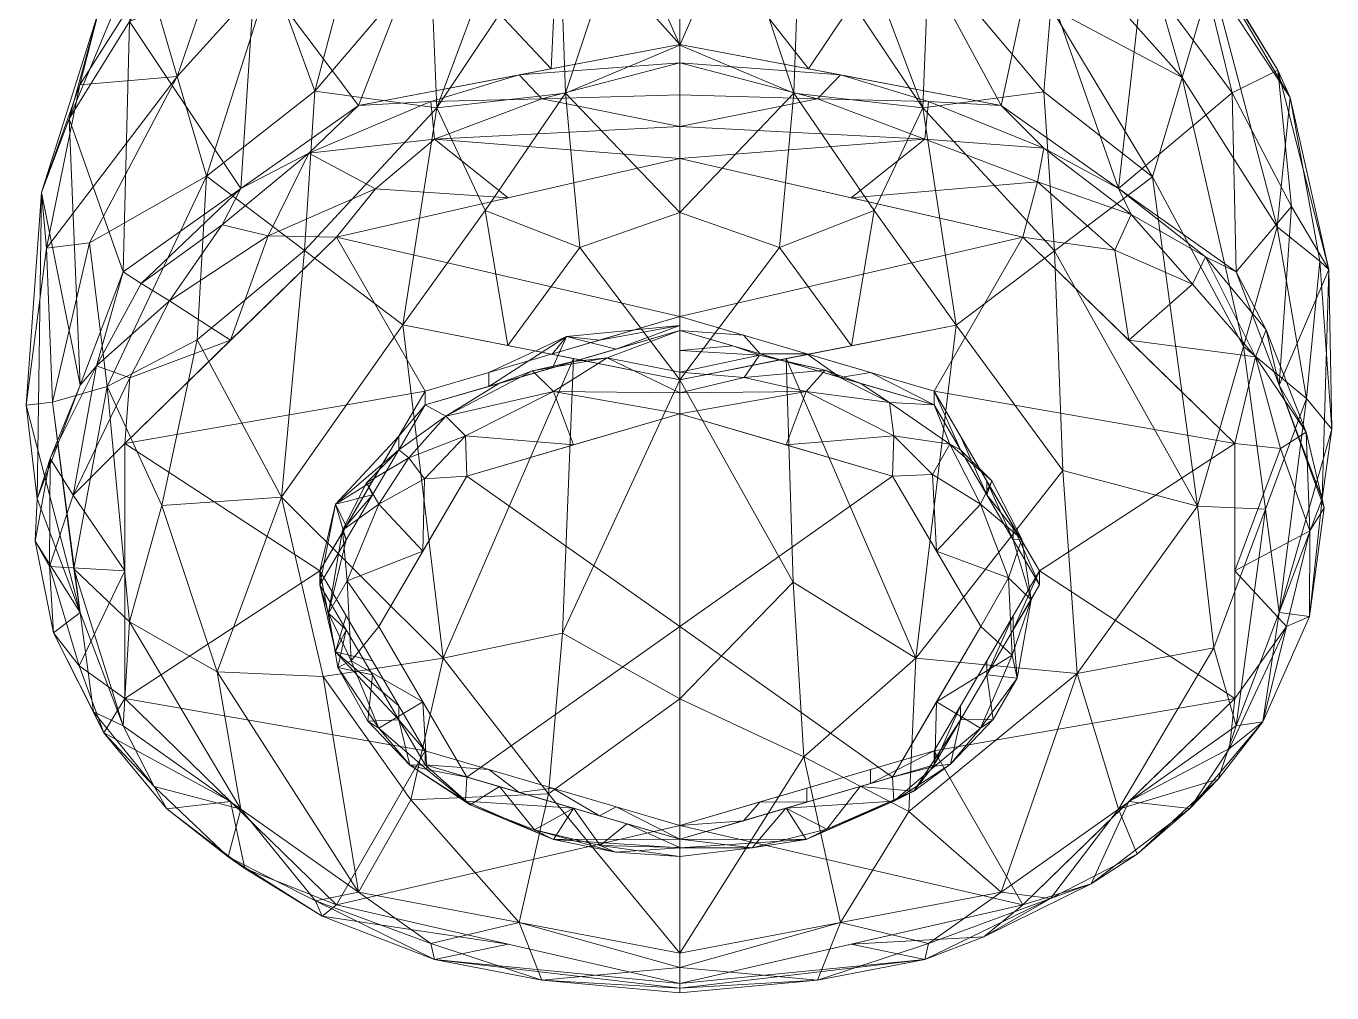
# Model space of a CAD drawing. Header units: inches. Extents: x -492 to -479, y 42.9 to 53.5.
# Drawn here: x -481.926 to -479.156, y 42.902 to 44.954 of the extents above; entities that cross this region are included whole.
import ezdxf

# ---------------------------------------------------------------- set-up
doc = ezdxf.new("R2010")
doc.units = ezdxf.units.IN
doc.header["$MEASUREMENT"] = 0
doc.layers.add('3D-GENM', color=6, linetype='Continuous', lineweight=9)
doc.layers.add('3D-P-SANR-FIXT', color=6, linetype='Continuous', lineweight=9)

# ---------------------------------------------------------------- blocks, each defined once
blk = doc.blocks.new('Tub_And_Shower__35164-_3D_0')
at = {"layer": '3D-GENM'}
mesh = blk.add_polyface(dxfattribs=at)
corners = [(8, -9.2886, 76.9162), (8, -8.5786, 76.9687), (8, -7.9294, 76.6765), (8, -7.9294, 76.6765), (8, -7.9294, 76.6765), (8, -7.9294, 76.6765), (8, -7.9294, 76.6765), (8, -7.9294, 76.6765), (8, -7.9294, 76.6765), (8, -7.9294, 76.6765), (8, -7.9294, 76.6765), (8, -7.9294, 76.6765), (8, -7.7602, 76.4076), (8, -7.6538, 76.1082), (7.8034, -7.6694, 76.0999), (7.6105, -7.716, 76.0772), (7.4299, -7.7882, 76.034), (7.2689, -7.8765, 75.9577), (7.1433, -7.9637, 75.8312), (7.077, -8.0274, 75.655), (6.8721, -8.4339, 76.0616), (6.9959, -8.8566, 76.4842), (7.4123, -9.1721, 76.7997), (7.3366, -8.1068, 76.4991), (7.1814, -8.0423, 76.2063), (6.9499, -8.2795, 75.9071), (7.4732, -7.87, 76.318), (7.4714, -8.3885, 76.7819), (7.6644, -7.9858, 76.6201), (7.5211, -8.1523, 76.6805), (7.6734, -7.7978, 76.3616), (7.7166, -7.9186, 76.5733), (7.7451, -8.3224, 76.8657), (7.8297, -7.7743, 76.4018), (7.1338, -8.4237, 76.5249), (8, -7.9294, 76.6765), (7.9217, -7.7596, 76.399), (7.7473, -8.0054, 76.6764), (7.7551, -8.0436, 76.7111), (8, -7.9294, 76.6765), (7.7438, -8.1539, 76.7823), (8, -7.9294, 76.6765), (7.4845, -8.7116, 76.8696), (7.6355, -9.2164, 76.844), (7.7577, -8.681, 76.958), (8, -8.3724, 76.876), (7.2041, -9.0143, 76.6419), (7.2261, -8.6766, 76.7011), (7.8813, -8.3082, 76.8862), (7.7438, -7.8637, 76.5146), (8, -8.9336, 76.9425), (7.2917, -8.4273, 76.6778), (8, -7.9294, 76.6765), (7.0736, -8.2374, 76.2936), (8, -7.9294, 76.6765), (7.4273, -7.9586, 76.4136), (8, -7.9294, 76.6765), (7.8503, -8.1055, 76.7808), (7.888, -8.1323, 76.8032), (8, -7.9294, 76.6765), (6.934, -8.6453, 76.2729), (7.6125, -8.3671, 76.84), (7.5875, -8.9297, 76.9162), (7.7883, -9.0078, 76.9614), (8, -7.9294, 76.6765)]
mesh.append_faces([[corners[k] for k in face] for face in [(31, 28, 7), (30, 49, 52), (28, 37, 6), (49, 31, 8), (38, 40, 39), (40, 57, 4)]], dxfattribs={"vtx0": -1})
mesh.append_faces([[corners[k] for k in face] for face in [(18, 24, 17), (60, 53, 20), (15, 33, 14), (17, 26, 16), (13, 36, 12), (43, 62, 22), (46, 47, 21), (0, 63, 43)]], dxfattribs={"vtx0": -1, "vtx1": -1})
mesh.append_faces([[corners[k] for k in face] for face in [(48, 32, 44), (53, 60, 34), (18, 25, 24), (32, 61, 42), (28, 23, 29), (37, 28, 29), (42, 44, 32), (34, 51, 29), (49, 30, 26), (34, 21, 47), (42, 47, 46), (26, 24, 55), (55, 28, 31), (23, 24, 53), (26, 55, 31), (34, 29, 23), (26, 30, 16), (47, 42, 27), (26, 17, 24), (15, 30, 33), (34, 23, 53), (48, 44, 1), (33, 36, 14), (38, 37, 29), (29, 27, 38), (40, 38, 27), (61, 40, 27), (44, 62, 63), (42, 62, 44), (29, 51, 27), (51, 47, 27), (31, 49, 26), (34, 47, 51), (25, 53, 24), (42, 61, 27), (24, 23, 55), (28, 55, 23), (40, 61, 57), (57, 32, 58), (32, 48, 58), (57, 61, 32), (22, 62, 42), (63, 62, 43), (44, 63, 50)]], dxfattribs={"vtx0": -1, "vtx1": -1, "vtx2": -1})
mesh.append_faces([[corners[k] for k in face] for face in [(30, 15, 16), (53, 25, 20), (63, 0, 50)]], dxfattribs={"vtx0": -1, "vtx2": -1})
mesh.append_faces([[corners[k] for k in face] for face in [(56, 57, 58), (10, 36, 33), (3, 58, 48), (9, 33, 30)]], dxfattribs={"vtx1": -1})
mesh.append_faces([[corners[k] for k in face] for face in [(1, 45, 48), (13, 14, 36), (46, 22, 42), (50, 1, 44), (60, 21, 34)]], dxfattribs={"vtx1": -1, "vtx2": -1})
mesh.append_faces([[corners[k] for k in face] for face in [(18, 19, 25), (36, 35, 12), (38, 41, 37), (45, 64, 48)]], dxfattribs={"vtx2": -1})
mesh = blk.add_polyface(dxfattribs=at)
corners = [(8, -7.9294, 76.6765), (8, -8.5786, 76.9687), (8, -9.2886, 76.9162), (8.5866, -9.1726, 76.8002), (9.0029, -8.8582, 76.4858), (9.1282, -8.4367, 76.0643), (8.9259, -8.0304, 75.658), (8.8633, -7.9707, 75.8375), (8.7382, -7.8839, 75.9675), (8.5756, -7.7937, 76.0442), (8.3929, -7.7193, 76.0853), (8.1996, -7.6709, 76.104), (8, -7.6538, 76.1082), (8, -7.7602, 76.4076), (8, -7.9294, 76.6765), (8, -7.9294, 76.6765), (8, -7.9294, 76.6765), (8, -7.9294, 76.6765), (8, -7.9294, 76.6765), (8, -7.9294, 76.6765), (8, -7.9294, 76.6765), (8, -7.9294, 76.6765), (8, -7.9294, 76.6765), (8.8291, -8.0685, 76.2326), (8.5173, -8.0435, 76.5625), (9.0516, -8.2829, 75.9105), (8.5155, -7.8795, 76.3474), (8.5282, -8.3881, 76.782), (8.8338, -7.994, 76.0642), (8.3161, -7.805, 76.383), (8.2506, -7.9658, 76.6402), (8.3691, -8.0815, 76.6876), (8.2838, -7.9186, 76.5731), (8.8248, -8.3766, 76.544), (8.2548, -8.3223, 76.8656), (8.1702, -7.7765, 76.4064), (8, -7.9294, 76.6765), (8.0834, -7.7667, 76.4123), (8.5156, -8.7118, 76.8695), (8.3646, -9.2165, 76.8441), (8.2423, -8.6809, 76.958), (8, -8.3724, 76.876), (8.7948, -9.0154, 76.643), (8.7727, -8.6775, 76.7023), (8.1187, -8.3082, 76.8862), (8.2883, -8.1164, 76.7478), (8.3028, -8.228, 76.8082), (8.1452, -8.1022, 76.7797), (8.1126, -8.1374, 76.8061), (8, -7.9294, 76.6765), (8.4185, -8.4544, 76.8581), (8, -8.9336, 76.9425), (8, -7.9294, 76.6765), (8, -7.9294, 76.6765), (8, -7.9294, 76.6765), (8.5784, -7.9804, 76.4377), (8.613, -8.1747, 76.6037), (8.8254, -8.2022, 76.4089), (8.6137, -8.3048, 76.6886), (9.0656, -8.6474, 76.275), (8.7871, -8.4999, 76.6404), (8, -7.9294, 76.6765), (8.4125, -8.9297, 76.9162), (8.2117, -9.0078, 76.9614), (8, -7.9294, 76.6765), (8, -7.9294, 76.6765), (8.2643, -7.8767, 76.5289), (8.9771, -8.2474, 76.2087), (8.9967, -8.4071, 76.3338)]
mesh.append_faces([[corners[k] for k in face] for face in [(29, 35, 16), (35, 37, 15), (32, 66, 17), (45, 31, 20)]], dxfattribs={"vtx0": -1})
mesh.append_faces([[corners[k] for k in face] for face in [(3, 62, 39), (2, 63, 51), (25, 67, 5), (5, 68, 59)]], dxfattribs={"vtx0": -1, "vtx1": -1})
mesh.append_faces([[corners[k] for k in face] for face in [(38, 34, 40), (68, 33, 59), (33, 56, 58), (40, 34, 44), (67, 23, 57), (29, 26, 9), (57, 55, 24), (25, 7, 28), (23, 28, 26), (23, 67, 25), (55, 26, 32), (60, 33, 58), (30, 31, 24), (27, 45, 46), (27, 58, 45), (24, 55, 32), (1, 40, 44), (56, 57, 24), (31, 56, 24), (3, 38, 62), (43, 38, 42), (25, 28, 23), (50, 27, 46), (26, 28, 8), (24, 32, 30), (47, 34, 46), (29, 10, 35), (37, 35, 11), (63, 39, 62), (62, 38, 40), (38, 43, 27), (47, 48, 34), (26, 29, 66), (50, 46, 34), (44, 34, 48), (34, 38, 50), (27, 50, 38), (32, 26, 66), (26, 55, 23), (31, 45, 58), (57, 56, 33), (60, 59, 33), (57, 23, 55), (31, 58, 56), (60, 27, 43), (27, 60, 58), (68, 5, 67), (4, 60, 43), (63, 40, 51), (40, 63, 62), (68, 67, 57), (33, 68, 57)]], dxfattribs={"vtx0": -1, "vtx1": -1, "vtx2": -1})
mesh.append_faces([[corners[k] for k in face] for face in [(35, 10, 11), (37, 11, 12), (44, 41, 1), (38, 3, 42), (40, 1, 51)]], dxfattribs={"vtx0": -1, "vtx2": -1})
mesh.append_faces([[corners[k] for k in face] for face in [(18, 30, 32), (19, 31, 30), (36, 37, 13), (49, 48, 47), (21, 47, 46), (52, 66, 29)]], dxfattribs={"vtx1": -1})
mesh.append_faces([[corners[k] for k in face] for face in [(12, 13, 37), (8, 9, 26), (7, 8, 28), (9, 10, 29), (42, 4, 43), (2, 39, 63), (4, 59, 60)]], dxfattribs={"vtx1": -1, "vtx2": -1})
mesh.append_faces([[corners[k] for k in face] for face in [(25, 6, 7), (44, 64, 41), (48, 22, 44), (45, 65, 46)]], dxfattribs={"vtx2": -1})
mesh = blk.add_polyface(dxfattribs=at)
corners = [(8, -8.5775, 74.1006), (7.3184, -8.7067, 74.2297), (6.8195, -9.0595, 74.5825), (6.6369, -9.5414, 75.0645), (6.8195, -10.0234, 75.5464), (7.3184, -10.3762, 75.8992), (8, -10.5053, 76.0284), (8, -9.9659, 76.5668), (8, -9.2886, 76.9162), (7.4123, -9.1721, 76.7997), (6.9959, -8.8566, 76.4842), (6.8721, -8.4339, 76.0616), (7.077, -8.0274, 75.655), (7.0695, -8.0437, 75.5735), (7.0728, -8.0537, 75.4906), (7.1146, -8.0617, 75.301), (7.1958, -8.0587, 75.1245), (7.3104, -8.0515, 74.9676), (7.4538, -8.0432, 74.8365), (7.6215, -8.0355, 74.7375), (7.8064, -8.0296, 74.6767), (8, -8.0262, 74.658), (8, -8.2797, 74.3574), (6.9984, -8.1834, 75.811), (6.8328, -8.5286, 75.0652), (7.069, -8.8831, 74.4061), (7.0992, -8.4148, 74.6994), (7.7269, -8.6293, 74.1523), (7.4598, -8.3443, 74.4473), (6.7282, -9.3005, 74.8235), (6.6461, -8.8911, 75.4627), (6.6692, -9.3363, 75.7739), (6.9012, -9.5556, 76.1825), (7.7745, -9.2439, 76.8715), (7.4982, -9.8797, 76.5121), (6.882, -8.3073, 75.4308), (6.767, -8.5082, 75.6039), (6.705, -8.7353, 75.223), (6.7273, -8.6633, 75.773), (6.934, -8.6453, 76.2729), (6.6567, -9.0097, 75.736), (6.7282, -9.7824, 75.3055), (6.7144, -9.6897, 75.6693), (6.7482, -8.9981, 76.0516), (6.7851, -9.3028, 76.0942), (6.6134, -9.3425, 75.4378), (6.8329, -9.8021, 75.8773), (7.069, -10.1998, 75.7228), (7.0186, -9.9082, 76.0911), (7.2041, -9.0143, 76.6419), (7.1555, -9.5382, 76.4863), (6.9762, -9.204, 76.4229), (7.2434, -9.9182, 76.3204), (7.6592, -10.4407, 75.9638), (7.4297, -10.1801, 76.2219), (7.7219, -10.1677, 76.3647), (7.7513, -9.8267, 76.6342), (7.7435, -8.2902, 74.3807)]
mesh.append_faces([[corners[k] for k in face] for face in [(14, 35, 13), (10, 51, 49), (25, 26, 1), (15, 35, 14), (4, 42, 41), (11, 38, 39), (41, 45, 3), (5, 48, 47), (7, 55, 6), (6, 55, 53), (8, 56, 7)]], dxfattribs={"vtx0": -1, "vtx1": -1})
mesh.append_faces([[corners[k] for k in face] for face in [(34, 50, 52), (36, 38, 11), (37, 36, 35), (10, 43, 44), (37, 35, 24), (55, 34, 54), (46, 47, 48), (31, 40, 45), (24, 26, 25), (36, 23, 35), (36, 30, 38), (15, 24, 35), (37, 30, 36), (24, 15, 26), (26, 17, 28), (20, 22, 57), (46, 44, 42), (56, 34, 55), (28, 1, 26), (38, 40, 39), (5, 54, 52), (49, 51, 50), (2, 37, 24), (29, 30, 37), (30, 40, 38), (43, 39, 40), (45, 41, 31), (40, 31, 43), (45, 30, 3), (46, 42, 4), (31, 41, 42), (44, 43, 31), (42, 44, 31), (44, 32, 51), (30, 45, 40), (46, 48, 32), (44, 46, 32), (50, 32, 48), (50, 34, 9), (50, 48, 52), (44, 51, 10), (50, 51, 32), (48, 5, 52), (52, 54, 34), (55, 54, 53), (56, 55, 7), (33, 34, 56), (27, 28, 57), (19, 57, 28)]], dxfattribs={"vtx0": -1, "vtx1": -1, "vtx2": -1})
mesh.append_faces([[corners[k] for k in face] for face in [(35, 12, 13), (34, 33, 9), (24, 25, 2), (57, 19, 20), (35, 23, 12), (26, 16, 17), (46, 4, 47)]], dxfattribs={"vtx0": -1, "vtx2": -1})
mesh.append_faces([[corners[k] for k in face] for face in [(21, 22, 20)]], dxfattribs={"vtx1": -1})
mesh.append_faces([[corners[k] for k in face] for face in [(8, 33, 56), (2, 29, 37), (29, 3, 30), (18, 19, 28), (17, 18, 28), (22, 0, 57), (27, 1, 28), (0, 27, 57), (11, 23, 36), (15, 16, 26), (10, 39, 43), (9, 49, 50), (5, 53, 54)]], dxfattribs={"vtx1": -1, "vtx2": -1})
mesh = blk.add_polyface(dxfattribs=at)
corners = [(8, -10.5053, 76.0284), (8.6816, -10.3762, 75.8992), (9.1805, -10.0234, 75.5464), (9.3631, -9.5414, 75.0645), (9.1805, -9.0595, 74.5825), (8.6816, -8.7067, 74.2297), (8, -8.5775, 74.1006), (8, -8.2797, 74.3574), (8, -8.0262, 74.658), (8.2782, -8.0267, 74.7065), (8.529, -8.0342, 74.837), (8.7323, -8.0465, 75.0339), (8.8721, -8.0567, 75.2791), (8.9313, -8.0473, 75.5544), (8.9309, -8.0402, 75.6066), (8.9259, -8.0304, 75.658), (9.1282, -8.4367, 76.0643), (9.0029, -8.8582, 76.4858), (8.5866, -9.1726, 76.8002), (8, -9.2886, 76.9162), (8, -9.9659, 76.5668), (9.2686, -8.6321, 75.3046), (8.931, -8.8831, 74.4061), (8.2731, -8.6293, 74.1523), (8.9833, -8.4249, 74.8085), (9.0891, -8.3401, 75.1904), (8.4759, -8.3254, 74.4306), (9.1719, -8.6797, 74.8677), (9.2718, -9.3005, 74.8235), (9.377, -9.0549, 75.2947), (9.3297, -9.3288, 75.781), (9.0985, -9.5567, 76.1823), (8.2256, -9.244, 76.8716), (8.501, -9.8793, 76.5127), (9.2946, -8.6899, 75.6596), (9.027, -8.2335, 75.8611), (9.0656, -8.6474, 76.275), (9.3578, -9.0368, 75.6642), (9.2673, -8.9641, 76.0052), (9.196, -9.2184, 76.155), (9.2718, -9.7824, 75.3055), (9.3834, -9.3939, 75.432), (8.7536, -8.3741, 74.58), (9.2428, -9.5633, 75.9043), (8.931, -10.1998, 75.7228), (8.8428, -9.9123, 76.247), (9.133, -9.8577, 75.8922), (8.7948, -9.0154, 76.643), (8.8125, -9.481, 76.5405), (9.2975, -8.9213, 74.971), (8.2405, -9.7181, 76.7012), (8.263, -10.089, 76.4381), (8.3408, -10.4407, 75.9638), (8.486, -10.2046, 76.2462)]
mesh.append_faces([[corners[k] for k in face] for face in [(9, 7, 8)]], dxfattribs={"vtx0": -1})
mesh.append_faces([[corners[k] for k in face] for face in [(15, 25, 14), (10, 26, 9), (14, 25, 13), (28, 29, 3), (22, 27, 4), (20, 50, 19), (40, 43, 2), (4, 49, 28), (19, 50, 32)]], dxfattribs={"vtx0": -1, "vtx1": -1})
mesh.append_faces([[corners[k] for k in face] for face in [(42, 11, 24), (25, 27, 24), (12, 25, 24), (28, 49, 29), (26, 7, 9), (23, 7, 26), (21, 27, 25), (33, 50, 51), (5, 26, 42), (34, 16, 38), (37, 29, 34), (27, 49, 4), (33, 32, 50), (43, 30, 39), (43, 40, 30), (22, 24, 27), (27, 21, 49), (37, 41, 29), (51, 52, 53), (46, 43, 31), (21, 34, 29), (38, 39, 30), (21, 35, 34), (45, 48, 33), (38, 30, 37), (21, 25, 35), (31, 43, 39), (37, 30, 41), (38, 37, 34), (36, 39, 38), (17, 31, 39), (40, 41, 30), (29, 41, 3), (42, 26, 10), (22, 42, 24), (33, 53, 45), (46, 45, 44), (2, 43, 46), (47, 48, 31), (45, 46, 31), (33, 48, 18), (31, 48, 45), (29, 49, 21), (51, 50, 20), (51, 53, 33), (45, 53, 1)]], dxfattribs={"vtx0": -1, "vtx1": -1, "vtx2": -1})
mesh.append_faces([[corners[k] for k in face] for face in [(42, 22, 5), (24, 11, 12), (31, 17, 47), (39, 36, 17), (41, 40, 3), (48, 47, 18), (51, 0, 52)]], dxfattribs={"vtx0": -1, "vtx2": -1})
mesh.append_faces([[corners[k] for k in face] for face in [(18, 32, 33), (12, 13, 25), (5, 23, 26), (10, 11, 42), (16, 36, 38), (1, 44, 45), (15, 35, 25), (35, 16, 34), (44, 2, 46), (20, 0, 51), (52, 1, 53)]], dxfattribs={"vtx1": -1, "vtx2": -1})
mesh.append_faces([[corners[k] for k in face] for face in [(23, 6, 7)]], dxfattribs={"vtx2": -1})
mesh = blk.add_polyface(dxfattribs=at)
corners = [(8, -8.819, 74.0359), (7.2722, -8.9862, 74.2031), (6.8225, -9.424, 74.6408), (6.8225, -9.9651, 75.1819), (7.2722, -10.4028, 75.6197), (8, -10.57, 75.7869), (8, -10.5897, 75.9216), (8, -10.5053, 76.0284), (7.3184, -10.3762, 75.8992), (6.8195, -10.0234, 75.5464), (6.6369, -9.5414, 75.0645), (6.8195, -9.0595, 74.5825), (7.3184, -8.7067, 74.2297), (8, -8.5775, 74.1006), (8, -8.6843, 74.0162), (7.4798, -10.5192, 75.8279), (7.4798, -8.778, 74.0867), (7.042, -10.3012, 75.6679), (6.7785, -10.0382, 75.3661), (6.6632, -9.6851, 74.9963), (7.0294, -8.9599, 74.3105), (6.763, -9.2591, 74.5912), (7.6592, -10.4407, 75.9638), (7.6592, -8.6421, 74.1652), (7.4722, -10.4846, 75.9077), (8, -10.5361, 75.9894), (7.7078, -10.5627, 75.9131), (7.6361, -10.4864, 75.7033), (8, -10.5799, 75.8542), (7.2276, -10.3944, 75.8084), (7.069, -10.1998, 75.7228), (7.2413, -10.4266, 75.7368), (7.0473, -10.1839, 75.4008), (7.0771, -10.3255, 75.5921), (6.9122, -10.1989, 75.5202), (6.885, -10.1518, 75.5781), (6.7282, -9.7824, 75.3055), (6.7561, -9.9934, 75.4229), (6.6714, -9.826, 75.2062), (6.7257, -9.8961, 75.1713), (6.6329, -9.6314, 75.0454), (6.7282, -9.3005, 74.8235), (6.6641, -9.4559, 74.8146), (6.8225, -9.6945, 74.9114), (6.713, -9.534, 74.7933), (7.4722, -8.6982, 74.1213), (7.2134, -8.8079, 74.2163), (7.069, -8.8831, 74.4061), (8, -8.6165, 74.0698), (7.7078, -8.6928, 74.0432), (7.6361, -8.9026, 74.1195), (8, -8.7517, 74.026), (7.3549, -8.8836, 74.1353), (7.127, -8.9833, 74.2478), (7.0473, -9.2051, 74.422), (6.9177, -9.1211, 74.4076), (6.8334, -9.285, 74.5347), (6.8575, -9.0846, 74.4693)]
mesh.append_faces([[corners[k] for k in face] for face in [(22, 25, 7)]], dxfattribs={"vtx0": -1})
mesh.append_faces([[corners[k] for k in face] for face in [(8, 24, 22), (25, 26, 6), (5, 15, 27), (9, 35, 30), (27, 31, 4), (11, 21, 41), (43, 44, 2), (47, 57, 11)]], dxfattribs={"vtx0": -1, "vtx1": -1})
mesh.append_faces([[corners[k] for k in face] for face in [(16, 50, 52), (9, 37, 35), (24, 29, 15), (42, 19, 40), (22, 26, 25), (31, 27, 15), (33, 31, 17), (35, 18, 34), (18, 37, 38), (4, 31, 33), (20, 55, 57), (15, 29, 31), (42, 44, 19), (45, 46, 12), (20, 46, 53), (55, 21, 57), (49, 16, 45), (51, 16, 49), (17, 29, 30), (20, 47, 46), (39, 18, 38), (29, 24, 8), (21, 44, 42), (26, 22, 24), (26, 24, 15), (15, 28, 26), (29, 17, 31), (33, 34, 32), (34, 33, 17), (35, 34, 17), (32, 34, 18), (30, 35, 17), (38, 40, 19), (35, 37, 18), (38, 19, 39), (37, 36, 38), (39, 19, 43), (3, 18, 39), (36, 40, 38), (41, 21, 42), (42, 40, 10), (21, 56, 44), (44, 43, 19), (48, 49, 23), (16, 52, 46), (16, 46, 45), (20, 57, 47), (49, 45, 23), (53, 52, 1), (52, 53, 46), (56, 21, 55), (20, 53, 55), (53, 54, 55), (54, 56, 55), (44, 56, 2), (21, 11, 57)]], dxfattribs={"vtx0": -1, "vtx1": -1, "vtx2": -1})
mesh.append_faces([[corners[k] for k in face] for face in [(42, 10, 41), (45, 12, 23), (52, 50, 1), (15, 5, 28), (29, 8, 30), (18, 3, 32), (40, 36, 10), (39, 43, 3), (16, 0, 50), (16, 51, 0), (49, 14, 51), (53, 1, 54), (56, 54, 2)]], dxfattribs={"vtx0": -1, "vtx2": -1})
mesh.append_faces([[corners[k] for k in face] for face in [(28, 6, 26), (32, 4, 33), (9, 36, 37), (48, 14, 49), (47, 12, 46)]], dxfattribs={"vtx1": -1, "vtx2": -1})
mesh.append_faces([[corners[k] for k in face] for face in [(23, 13, 48)]], dxfattribs={"vtx2": -1})
mesh = blk.add_polyface(dxfattribs=at)
corners = [(8, -10.5053, 76.0284), (8, -10.5897, 75.9216), (8, -10.57, 75.7869), (8.7278, -10.4028, 75.6197), (9.1775, -9.9651, 75.1819), (9.1775, -9.424, 74.6408), (8.7278, -8.9862, 74.2031), (8, -8.819, 74.0359), (8, -8.6843, 74.0162), (8, -8.5775, 74.1006), (8.6816, -8.7067, 74.2297), (9.1805, -9.0595, 74.5825), (9.3631, -9.5414, 75.0645), (9.1805, -10.0234, 75.5464), (8.6816, -10.3762, 75.8992), (8.5202, -8.778, 74.0867), (8.5202, -10.5192, 75.8279), (8.958, -8.938, 74.3047), (9.2215, -9.2398, 74.5677), (9.3368, -9.6096, 74.9208), (8.9706, -10.2954, 75.646), (9.237, -10.0147, 75.3468), (8.3408, -8.6421, 74.1652), (8.3408, -10.4407, 75.9638), (8.5278, -8.6982, 74.1213), (8, -8.6165, 74.0698), (8.2922, -8.6928, 74.0432), (8.3639, -8.9026, 74.1195), (8, -8.7517, 74.026), (8.7724, -8.7975, 74.2116), (8.931, -8.8831, 74.4061), (8.7587, -8.8691, 74.1793), (8.9527, -9.2051, 74.422), (8.9229, -9.0138, 74.2804), (9.0878, -9.0857, 74.407), (9.115, -9.0278, 74.4541), (9.2718, -9.3005, 74.8235), (9.2439, -9.183, 74.6125), (9.3286, -9.3997, 74.7799), (9.2743, -9.4346, 74.7098), (9.3671, -9.5605, 74.9745), (9.2718, -9.7824, 75.3055), (9.3359, -9.7913, 75.15), (9.1775, -9.6945, 74.9114), (9.287, -9.8126, 75.0719), (8.5278, -10.4846, 75.9077), (8.7866, -10.3896, 75.798), (8.931, -10.1998, 75.7228), (8, -10.5361, 75.9894), (8.2922, -10.5627, 75.9131), (8.3639, -10.4864, 75.7033), (8, -10.5799, 75.8542), (8.6451, -10.4706, 75.7223), (8.873, -10.3581, 75.6226), (8.9527, -10.1839, 75.4008), (9.0823, -10.1983, 75.4848), (9.1666, -10.0712, 75.321), (9.1425, -10.1366, 75.5213)]
mesh.append_faces([[corners[k] for k in face] for face in [(22, 25, 9)]], dxfattribs={"vtx0": -1})
mesh.append_faces([[corners[k] for k in face] for face in [(10, 24, 22), (25, 26, 8), (7, 15, 27), (11, 35, 30), (27, 31, 6), (13, 21, 41), (43, 44, 4), (47, 57, 13)]], dxfattribs={"vtx0": -1, "vtx1": -1})
mesh.append_faces([[corners[k] for k in face] for face in [(11, 37, 35), (24, 29, 15), (42, 19, 40), (22, 26, 25), (16, 50, 52), (33, 31, 17), (15, 29, 31), (18, 37, 38), (6, 31, 33), (20, 55, 57), (35, 18, 34), (45, 46, 14), (42, 44, 19), (17, 29, 30), (20, 46, 53), (55, 21, 57), (49, 16, 45), (51, 16, 49), (31, 27, 15), (20, 47, 46), (39, 18, 38), (29, 24, 10), (21, 44, 42), (26, 22, 24), (26, 24, 15), (15, 28, 26), (29, 17, 31), (33, 34, 32), (34, 33, 17), (35, 34, 17), (32, 34, 18), (30, 35, 17), (38, 40, 19), (35, 37, 18), (38, 19, 39), (37, 36, 38), (39, 19, 43), (5, 18, 39), (36, 40, 38), (41, 21, 42), (42, 40, 12), (21, 56, 44), (44, 43, 19), (48, 49, 23), (16, 52, 46), (16, 46, 45), (20, 57, 47), (49, 45, 23), (53, 52, 3), (52, 53, 46), (56, 21, 55), (20, 53, 55), (53, 54, 55), (54, 56, 55), (44, 56, 4), (21, 13, 57)]], dxfattribs={"vtx0": -1, "vtx1": -1, "vtx2": -1})
mesh.append_faces([[corners[k] for k in face] for face in [(52, 50, 3), (42, 12, 41), (45, 14, 23), (15, 7, 28), (29, 10, 30), (18, 5, 32), (40, 36, 12), (39, 43, 5), (16, 2, 50), (16, 51, 2), (49, 1, 51), (53, 3, 54), (56, 54, 4)]], dxfattribs={"vtx0": -1, "vtx2": -1})
mesh.append_faces([[corners[k] for k in face] for face in [(28, 8, 26), (32, 6, 33), (11, 36, 37), (48, 1, 49), (47, 14, 46)]], dxfattribs={"vtx1": -1, "vtx2": -1})
mesh.append_faces([[corners[k] for k in face] for face in [(23, 0, 48)]], dxfattribs={"vtx2": -1})
mesh = blk.add_polyface(dxfattribs=at)
corners = [(8, -10.57, 75.7869), (7.2722, -10.4028, 75.6197), (6.8225, -9.9651, 75.1819), (6.8225, -9.424, 74.6408), (7.2722, -8.9862, 74.2031), (8, -8.819, 74.0359), (8, -9.1546, 74.3715), (7.4601, -9.3128, 74.5296), (7.2365, -9.6945, 74.9114), (7.4601, -10.0763, 75.2931), (8, -10.2344, 75.4513)]
mesh.append_faces([[corners[k] for k in face] for face in [(1, 10, 0)]], dxfattribs={"vtx0": -1})
mesh.append_faces([[corners[k] for k in face] for face in [(4, 7, 3), (7, 4, 6), (9, 2, 8), (2, 9, 1)]], dxfattribs={"vtx0": -1, "vtx1": -1})
mesh.append_faces([[corners[k] for k in face] for face in [(3, 7, 8), (1, 9, 10), (8, 2, 3)]], dxfattribs={"vtx0": -1, "vtx2": -1})
mesh.append_faces([[corners[k] for k in face] for face in [(5, 6, 4)]], dxfattribs={"vtx1": -1})
mesh = blk.add_polyface(dxfattribs=at)
corners = [(8, -8.819, 74.0359), (8.7278, -8.9862, 74.2031), (9.1775, -9.424, 74.6408), (9.1775, -9.9651, 75.1819), (8.7278, -10.4028, 75.6197), (8, -10.57, 75.7869), (8, -10.2344, 75.4513), (8.5399, -10.0763, 75.2931), (8.7635, -9.6945, 74.9114), (8.5399, -9.3128, 74.5296), (8, -9.1546, 74.3715)]
mesh.append_faces([[corners[k] for k in face] for face in [(1, 10, 0), (6, 4, 5)]], dxfattribs={"vtx0": -1})
mesh.append_faces([[corners[k] for k in face] for face in [(10, 1, 9), (3, 8, 2)]], dxfattribs={"vtx0": -1, "vtx1": -1})
mesh.append_faces([[corners[k] for k in face] for face in [(2, 8, 9), (7, 3, 4), (4, 6, 7)]], dxfattribs={"vtx0": -1, "vtx2": -1})
mesh.append_faces([[corners[k] for k in face] for face in [(1, 2, 9), (7, 8, 3)]], dxfattribs={"vtx1": -1, "vtx2": -1})
mesh = blk.add_polyface(dxfattribs=at)
corners = [(8, -10.2344, 75.4513), (7.4601, -10.0763, 75.2931), (7.2365, -9.6945, 74.9114), (7.4601, -9.3128, 74.5296), (8, -9.1546, 74.3715), (8, -9.1842, 74.342), (7.4601, -9.3423, 74.5001), (7.2365, -9.7241, 74.8819), (7.4601, -10.1058, 75.2636), (8, -10.2639, 75.4217), (7.6594, -10.1642, 75.322), (7.7301, -10.1553, 75.3722), (7.5951, -10.1158, 75.3327), (7.3483, -9.9149, 75.0727), (7.3483, -9.8854, 75.1023), (7.2924, -9.79, 75.0068), (7.7301, -9.2632, 74.421), (7.7301, -9.2337, 74.4506), (7.8297, -9.2045, 74.4214), (7.7597, -9.1969, 74.3842), (7.3483, -9.5036, 74.7205), (7.3483, -9.5332, 74.691), (7.2924, -9.6286, 74.7864), (7.865, -9.2237, 74.3815), (7.2694, -9.866, 75.0533), (7.2694, -9.5526, 74.7399), (8, -9.1737, 74.3525), (7.2924, -9.8195, 74.9773), (7.2924, -9.5991, 74.816), (7.8297, -10.214, 75.3718), (7.4042, -9.9808, 75.1977), (7.4042, -10.0104, 75.1682), (7.5951, -9.3028, 74.4606), (7.5951, -9.2732, 74.4901), (7.4042, -9.4082, 74.6251), (7.4042, -9.4377, 74.5955), (7.865, -10.1949, 75.4117)]
mesh.append_faces([[corners[k] for k in face] for face in [(23, 26, 5), (36, 9, 0)]], dxfattribs={"vtx0": -1})
mesh.append_faces([[corners[k] for k in face] for face in [(2, 24, 15), (9, 36, 29), (7, 25, 22)]], dxfattribs={"vtx0": -1, "vtx1": -1})
mesh.append_faces([[corners[k] for k in face] for face in [(2, 25, 7), (19, 18, 26), (24, 31, 30), (19, 26, 23), (7, 24, 2), (19, 32, 33), (25, 34, 35)]], dxfattribs={"vtx0": -1, "vtx1": -1, "vtx2": -1})
mesh.append_faces([[corners[k] for k in face] for face in [(8, 12, 1), (10, 11, 12), (1, 31, 8), (19, 33, 17), (24, 14, 15), (25, 21, 22), (25, 35, 21), (34, 6, 35), (24, 7, 27), (25, 2, 28)]], dxfattribs={"vtx0": -1, "vtx2": -1})
mesh.append_faces([[corners[k] for k in face] for face in [(4, 26, 18)]], dxfattribs={"vtx1": -1})
mesh.append_faces([[corners[k] for k in face] for face in [(8, 10, 12), (13, 31, 24, 27), (16, 32, 19), (10, 29, 11), (20, 34, 25), (17, 18, 19), (23, 16, 19), (28, 20, 25), (30, 14, 24), (1, 30, 31), (34, 3, 6), (36, 11, 29)]], dxfattribs={"vtx1": -1, "vtx2": -1})
mesh.append_faces([[corners[k] for k in face] for face in [(3, 33, 32, 6)]], dxfattribs={"vtx1": -1, "vtx3": -1})
mesh = blk.add_polyface(dxfattribs=at)
corners = [(8, -9.1546, 74.3715), (8.5399, -9.3128, 74.5296), (8.7635, -9.6945, 74.9114), (8.5399, -10.0763, 75.2931), (8, -10.2344, 75.4513), (8, -10.2639, 75.4217), (8.5399, -10.1058, 75.2636), (8.7635, -9.7241, 74.8819), (8.5399, -9.3423, 74.5001), (8, -9.1842, 74.342), (8.3406, -9.284, 74.4417), (8.2699, -9.2337, 74.4506), (8.4049, -9.2732, 74.4901), (8.6517, -9.5332, 74.691), (8.6517, -9.5036, 74.7205), (8.7076, -9.5991, 74.816), (8.2699, -10.1849, 75.3427), (8.2699, -10.1553, 75.3722), (8.1703, -10.1845, 75.4014), (8.6517, -9.8854, 75.1023), (8.6517, -9.9149, 75.0727), (8.7076, -9.8195, 74.9773), (8.1703, -9.2341, 74.3919), (8.5958, -9.4082, 74.6251), (8.5958, -9.4377, 74.5955), (8.7076, -9.6286, 74.7864), (8.4049, -10.1453, 75.3031), (8.4049, -10.1158, 75.3327), (8.135, -10.2244, 75.3822), (8.5958, -9.9808, 75.1977), (8.5958, -10.0104, 75.1682), (8.7076, -9.79, 75.0068), (8.135, -9.1942, 74.411)]
mesh.append_faces([[corners[k] for k in face] for face in [(28, 4, 5), (32, 9, 0)]], dxfattribs={"vtx0": -1})
mesh.append_faces([[corners[k] for k in face] for face in [(4, 28, 18), (18, 16, 17), (9, 32, 22)]], dxfattribs={"vtx0": -1, "vtx1": -1})
mesh.append_faces([[corners[k] for k in face] for face in [(8, 12, 1), (10, 11, 12), (1, 24, 8), (15, 7, 25), (23, 13, 24, 1), (21, 2, 31), (26, 3, 27), (29, 6, 30), (13, 23, 14), (25, 14, 15), (31, 20, 21)]], dxfattribs={"vtx0": -1, "vtx2": -1})
mesh.append_faces([[corners[k] for k in face] for face in [(15, 2, 7), (10, 22, 11), (21, 7, 2), (8, 10, 12), (25, 13, 14), (31, 19, 20), (26, 6, 3), (28, 16, 18), (29, 3, 6), (32, 11, 22)]], dxfattribs={"vtx1": -1, "vtx2": -1})
mesh.append_faces([[corners[k] for k in face] for face in [(19, 29, 30, 20), (27, 17, 16, 26)]], dxfattribs={"vtx1": -1, "vtx3": -1})
mesh = blk.add_polyface(dxfattribs=at)
corners = [(8, -10.2639, 75.4217), (7.4601, -10.1058, 75.2636), (7.2365, -9.7241, 74.8819), (7.4601, -9.3423, 74.5001), (8, -9.1842, 74.342), (8, -9.2726, 74.3054), (8, -9.361, 74.342), (7.5485, -9.4932, 74.4742), (7.3615, -9.8124, 74.7935), (7.5485, -10.1317, 75.1127), (8, -10.2639, 75.2449), (8, -10.3005, 75.3333), (7.7749, -10.198, 75.3558), (7.7749, -9.2501, 74.4079), (7.7321, -10.2641, 75.2923), (7.7321, -9.3136, 74.3418), (7.7743, -10.1978, 75.1788), (7.5456, -10.1832, 75.198), (7.3483, -9.9149, 75.0727), (7.362, -10.0281, 75.0534), (7.7743, -9.4271, 74.4081), (7.5456, -9.4079, 74.4228), (7.3483, -9.5332, 74.691), (7.362, -9.5525, 74.5778), (7.455, -9.9721, 74.9531), (7.3027, -9.8854, 74.8965), (7.2945, -9.7152, 74.7324), (7.455, -9.6528, 74.6338), (8, -10.2822, 75.2891), (7.8635, -10.2914, 75.3219), (8, -10.2815, 75.3793), (7.8875, -10.231, 75.3888), (7.831, -10.2768, 75.3692), (7.6175, -10.1519, 75.3097), (7.6918, -10.2435, 75.3372), (7.5551, -10.191, 75.2688), (7.4271, -10.1067, 75.1803), (7.4042, -10.0104, 75.1682), (7.338, -10.0131, 75.1028), (7.2745, -9.8992, 74.9789), (7.2547, -9.7839, 74.8505), (7.2924, -9.6286, 74.7864), (7.2843, -9.6079, 74.6839), (7.3352, -9.5074, 74.5965), (7.4255, -9.4542, 74.5012), (7.4042, -9.4377, 74.5955), (7.5037, -9.3658, 74.4444), (7.6175, -9.2962, 74.454), (7.4585, -9.4988, 74.4971), (7.688, -9.2695, 74.3639), (7.846, -9.2425, 74.3237), (8, -9.3168, 74.3237), (7.2924, -9.8195, 74.9773), (7.4635, -10.1156, 75.116)]
mesh.append_faces([[corners[k] for k in face] for face in [(16, 17, 9), (51, 50, 5), (9, 53, 24), (10, 14, 16), (8, 26, 27), (12, 32, 31), (22, 42, 41), (27, 48, 7), (4, 50, 13), (6, 15, 51)]], dxfattribs={"vtx0": -1, "vtx1": -1})
mesh.append_faces([[corners[k] for k in face] for face in [(49, 50, 15), (53, 9, 17), (32, 12, 34), (36, 17, 35), (47, 49, 46), (23, 43, 44), (39, 25, 19), (32, 34, 29), (21, 15, 20), (31, 32, 30), (17, 16, 14), (37, 38, 36), (44, 48, 23), (25, 24, 19), (34, 35, 14), (23, 42, 43), (46, 21, 44), (23, 26, 42), (27, 23, 48), (26, 8, 25), (19, 38, 39), (42, 22, 43), (40, 25, 39), (23, 27, 26), (14, 28, 29), (35, 17, 14), (32, 29, 11), (34, 14, 29), (34, 33, 35), (36, 35, 1), (53, 36, 19), (38, 18, 39), (36, 38, 19), (52, 40, 39), (26, 25, 40), (41, 42, 40), (40, 42, 26), (46, 44, 45), (43, 45, 44), (48, 21, 7), (15, 21, 46), (21, 48, 44), (50, 49, 13), (46, 49, 15), (50, 51, 15), (36, 53, 17), (24, 53, 19)]], dxfattribs={"vtx0": -1, "vtx1": -1, "vtx2": -1})
mesh.append_faces([[corners[k] for k in face] for face in [(14, 10, 28), (32, 11, 30), (15, 6, 20), (21, 20, 7), (36, 1, 37), (40, 52, 2), (40, 2, 41), (43, 22, 45), (46, 3, 47), (39, 18, 52)]], dxfattribs={"vtx0": -1, "vtx2": -1})
mesh.append_faces([[corners[k] for k in face] for face in [(4, 5, 50), (8, 24, 25), (28, 11, 29), (12, 33, 34), (33, 1, 35), (37, 18, 38), (45, 3, 46), (47, 13, 49)]], dxfattribs={"vtx1": -1, "vtx2": -1})
mesh.append_faces([[corners[k] for k in face] for face in [(30, 0, 31)]], dxfattribs={"vtx2": -1})
mesh = blk.add_polyface(dxfattribs=at)
corners = [(8, -9.1842, 74.342), (8.5399, -9.3423, 74.5001), (8.7635, -9.7241, 74.8819), (8.5399, -10.1058, 75.2636), (8, -10.2639, 75.4217), (8, -10.3005, 75.3333), (8, -10.2639, 75.2449), (8.4515, -10.1317, 75.1127), (8.6385, -9.8124, 74.7935), (8.4515, -9.4932, 74.4742), (8, -9.361, 74.342), (8, -9.2726, 74.3054), (8.2251, -9.2501, 74.4079), (8.2251, -10.198, 75.3558), (8.2679, -9.3136, 74.3418), (8.2679, -10.2641, 75.2923), (8.2257, -9.4271, 74.4081), (8.4544, -9.4079, 74.4228), (8.6517, -9.5332, 74.691), (8.638, -9.5525, 74.5778), (8.2257, -10.1978, 75.1788), (8.4544, -10.1832, 75.198), (8.6517, -9.9149, 75.0727), (8.638, -10.0281, 75.0534), (8.545, -9.6528, 74.6338), (8.6973, -9.7094, 74.7205), (8.7055, -9.8735, 74.8907), (8.545, -9.9721, 74.9531), (8, -9.3168, 74.3237), (8.1365, -9.2841, 74.3145), (8, -9.2266, 74.3244), (8.1125, -9.2171, 74.3749), (8.169, -9.2367, 74.3291), (8.3825, -9.2962, 74.454), (8.3082, -9.2687, 74.3625), (8.4449, -9.3371, 74.4149), (8.5729, -9.4256, 74.4992), (8.5958, -9.4377, 74.5955), (8.662, -9.5032, 74.5929), (8.7255, -9.627, 74.7067), (8.7453, -9.7554, 74.8221), (8.7076, -9.8195, 74.9773), (8.7157, -9.922, 74.998), (8.6648, -10.0094, 75.0986), (8.5745, -10.1047, 75.1517), (8.5958, -10.0104, 75.1682), (8.4963, -10.1615, 75.2401), (8.3825, -10.1519, 75.3097), (8.5415, -10.1088, 75.1071), (8.312, -10.242, 75.3364), (8.154, -10.2822, 75.3634), (8, -10.2822, 75.2891), (8.7076, -9.6286, 74.7864), (8.5365, -9.4899, 74.4903)]
mesh.append_faces([[corners[k] for k in face] for face in [(16, 17, 9), (51, 50, 5), (9, 53, 24), (8, 26, 27), (11, 29, 28), (12, 32, 31), (22, 42, 41), (27, 48, 7), (4, 50, 13), (6, 15, 51)]], dxfattribs={"vtx0": -1, "vtx1": -1})
mesh.append_faces([[corners[k] for k in face] for face in [(47, 49, 46), (49, 50, 15), (53, 9, 17), (17, 16, 14), (36, 17, 35), (34, 35, 14), (23, 43, 44), (39, 25, 19), (32, 34, 29), (21, 15, 20), (37, 38, 36), (32, 12, 34), (44, 48, 23), (25, 24, 19), (23, 42, 43), (46, 21, 44), (23, 26, 42), (27, 23, 48), (26, 8, 25), (19, 38, 39), (42, 22, 43), (40, 25, 39), (23, 27, 26), (31, 32, 30), (14, 28, 29), (35, 17, 14), (32, 29, 11), (34, 14, 29), (34, 33, 35), (36, 35, 1), (53, 36, 19), (38, 18, 39), (36, 38, 19), (52, 40, 39), (26, 25, 40), (41, 42, 40), (40, 42, 26), (46, 44, 45), (43, 45, 44), (48, 21, 7), (15, 21, 46), (21, 48, 44), (50, 49, 13), (46, 49, 15), (50, 51, 15), (36, 53, 17), (24, 53, 19)]], dxfattribs={"vtx0": -1, "vtx1": -1, "vtx2": -1})
mesh.append_faces([[corners[k] for k in face] for face in [(15, 6, 20), (32, 11, 30), (14, 10, 28), (21, 20, 7), (36, 1, 37), (40, 52, 2), (40, 2, 41), (43, 22, 45), (46, 3, 47), (39, 18, 52)]], dxfattribs={"vtx0": -1, "vtx2": -1})
mesh.append_faces([[corners[k] for k in face] for face in [(16, 10, 14), (4, 5, 50), (8, 24, 25), (12, 33, 34), (33, 1, 35), (37, 18, 38), (45, 3, 46), (47, 13, 49)]], dxfattribs={"vtx1": -1, "vtx2": -1})
mesh.append_faces([[corners[k] for k in face] for face in [(30, 0, 31)]], dxfattribs={"vtx2": -1})
mesh = blk.add_polyface(dxfattribs=at)
corners = [(8, -10.2639, 75.2449), (7.5485, -10.1317, 75.1127), (7.3615, -9.8124, 74.7935), (7.5485, -9.4932, 74.4742), (8, -9.361, 74.342), (8, -9.8124, 74.7935)]
mesh.append_faces([[corners[k] for k in face] for face in [(1, 5, 0)]], dxfattribs={"vtx0": -1})
mesh.append_faces([[corners[k] for k in face] for face in [(4, 5, 3)]], dxfattribs={"vtx1": -1})
mesh.append_faces([[corners[k] for k in face] for face in [(2, 3, 5, 1)]], dxfattribs={"vtx1": -1, "vtx2": -1})
mesh = blk.add_polyface(dxfattribs=at)
corners = [(8, -9.361, 74.342), (8.4515, -9.4932, 74.4742), (8.6385, -9.8124, 74.7935), (8.4515, -10.1317, 75.1127), (8, -10.2639, 75.2449), (8, -9.8124, 74.7935)]
mesh.append_faces([[corners[k] for k in face] for face in [(5, 3, 4)]], dxfattribs={"vtx0": -1})
mesh.append_faces([[corners[k] for k in face] for face in [(5, 1, 2, 3)]], dxfattribs={"vtx0": -1, "vtx3": -1})
mesh.append_faces([[corners[k] for k in face] for face in [(5, 0, 1)]], dxfattribs={"vtx2": -1})

msp = doc.modelspace()

# ---------------------------------------------------------------- block references
at = {"layer": '3D-P-SANR-FIXT'}
msp.add_blockref('Tub_And_Shower__35164-_3D_0', (-488.5398, 53.4922), dxfattribs=at)

doc.saveas('drawing.dxf')
